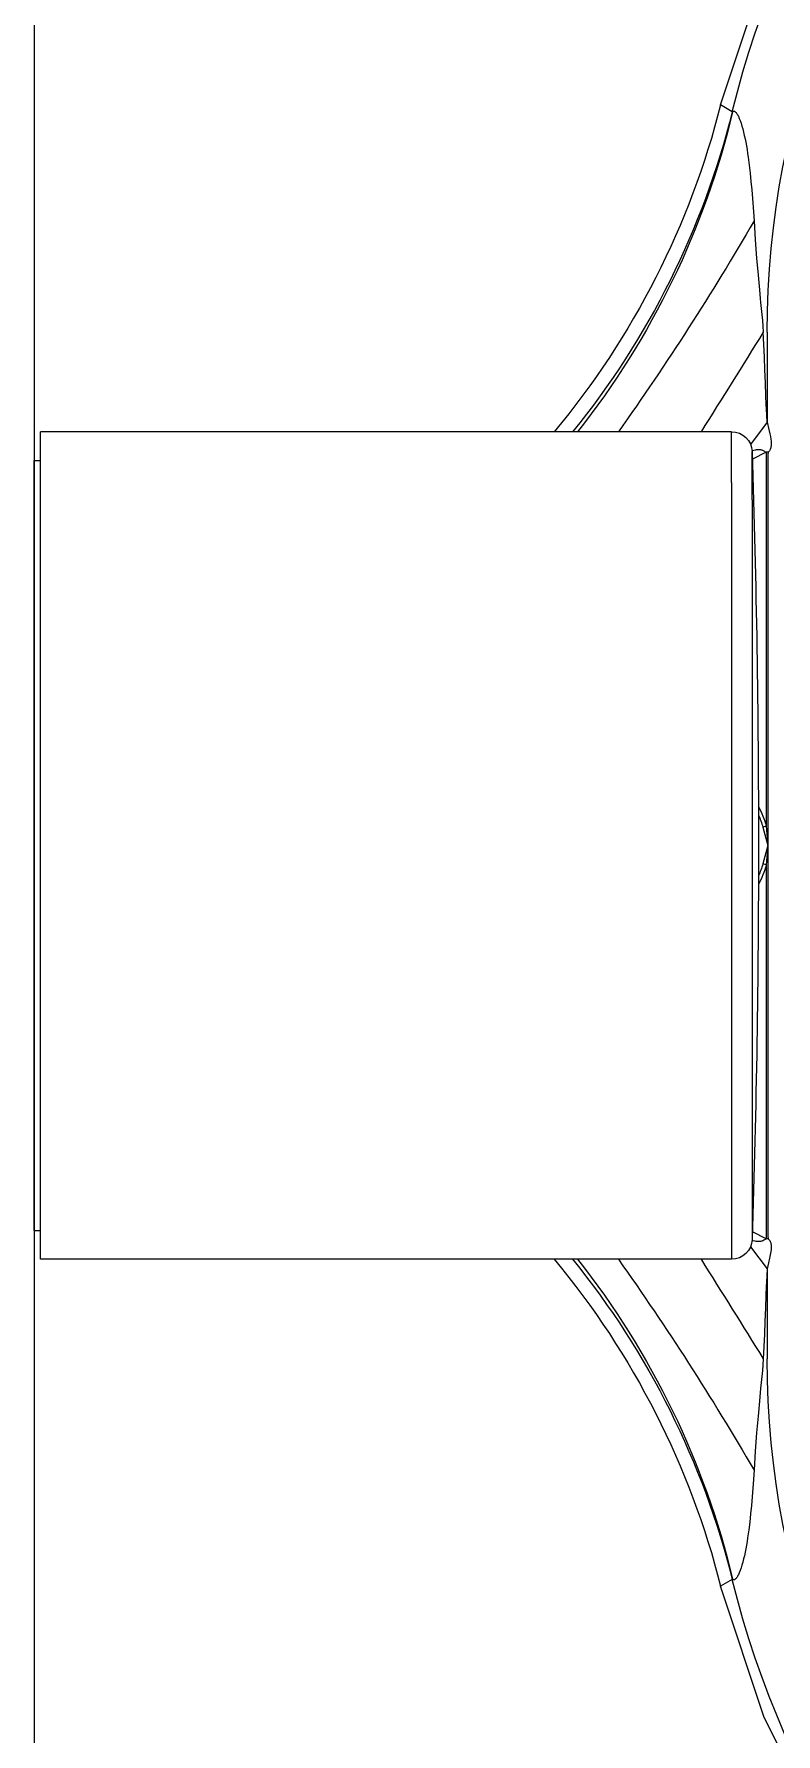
# Model space of a CAD drawing. Header units: millimetres. Extents: x 732 to 1037, y 127 to 299.
# Drawn here: x 734.3826 to 734.4188, y 288.3786 to 288.4615 of the extents above; entities that cross this region are included whole.
import ezdxf

# ---------------------------------------------------------------- set-up
doc = ezdxf.new("R2010")
doc.units = ezdxf.units.MM
doc.layers.add('I-ARQ', color=8, linetype='Continuous')

msp = doc.modelspace()

# ---------------------------------------------------------------- linework, layer by layer
at = {"layer": 'I-ARQ'}
for q in [(734.382584, 287.97253), (734.382584, 287.931924)]:
    msp.add_line((734.382584, 288.64003), q, dxfattribs=at)
for points, knots in [([(734.416641, 288.457729), (734.421755, 288.47866), (734.440899, 288.493098), (734.462429, 288.492262), (734.462429, 288.492262), (734.48396, 288.491425), (734.501925, 288.475546), (734.5054, 288.454281)], [0, 0, 0, 0, 0.5, 0.5, 0.5, 0.5, 1, 1, 1, 1]), ([(734.416069, 288.458059), (734.416069, 288.458059), (734.418197, 288.464468), (734.418197, 288.464468), (734.418197, 288.464468), (734.418197, 288.464468), (734.421242, 288.470497), (734.421242, 288.470497), (734.421242, 288.470497), (734.421242, 288.470497), (734.425136, 288.476019), (734.425136, 288.476019), (734.425136, 288.476019), (734.425136, 288.476019), (734.429798, 288.480915), (734.429798, 288.480915), (734.429798, 288.480915), (734.429798, 288.480915), (734.435127, 288.485081), (734.435127, 288.485081), (734.435127, 288.485081), (734.435127, 288.485081), (734.441009, 288.488427), (734.441009, 288.488427), (734.441009, 288.488427), (734.441009, 288.488427), (734.447318, 288.490881), (734.447318, 288.490881), (734.447318, 288.490881), (734.447318, 288.490881), (734.453919, 288.492391), (734.453919, 288.492391), (734.453919, 288.492391), (734.453919, 288.492391), (734.460669, 288.492924), (734.460669, 288.492924)], [0, 0, 0, 0, 0.111111, 0.111111, 0.111111, 0.111111, 0.222222, 0.222222, 0.222222, 0.222222, 0.333333, 0.333333, 0.333333, 0.333333, 0.444444, 0.444444, 0.444444, 0.444444, 0.555556, 0.555556, 0.555556, 0.555556, 0.666667, 0.666667, 0.666667, 0.666667, 0.777778, 0.777778, 0.777778, 0.777778, 0.888889, 0.888889, 0.888889, 0.888889, 1, 1, 1, 1]), ([(734.41834, 288.446971), (734.41834, 288.469022), (734.435267, 288.487378), (734.457245, 288.489162), (734.457245, 288.489162), (734.479223, 288.490946), (734.498889, 288.475561), (734.502446, 288.453798)], [0, 0, 0, 0, 0.5, 0.5, 0.5, 0.5, 1, 1, 1, 1]), ([(734.416641, 288.457729), (734.416641, 288.457729), (734.416642, 288.457717), (734.416642, 288.457717), (734.416642, 288.457717), (734.416642, 288.457717), (734.416643, 288.457714), (734.416643, 288.457714), (734.416643, 288.457714), (734.416643, 288.457714), (734.416644, 288.457712), (734.416644, 288.457712), (734.416644, 288.457712), (734.416644, 288.457712), (734.416646, 288.457711), (734.416646, 288.457711), (734.416646, 288.457711), (734.416646, 288.457711), (734.416647, 288.457711), (734.416647, 288.457711), (734.416647, 288.457711), (734.416647, 288.457711), (734.416649, 288.457711), (734.416649, 288.457711), (734.416649, 288.457711), (734.416649, 288.457711), (734.416655, 288.457715), (734.416655, 288.457715), (734.416655, 288.457715), (734.416655, 288.457715), (734.416657, 288.457718), (734.416657, 288.457718)], [0, 0, 0, 0, 0.125, 0.125, 0.125, 0.125, 0.25, 0.25, 0.25, 0.25, 0.375, 0.375, 0.375, 0.375, 0.5, 0.5, 0.5, 0.5, 0.625, 0.625, 0.625, 0.625, 0.75, 0.75, 0.75, 0.75, 0.875, 0.875, 0.875, 0.875, 1, 1, 1, 1]), ([(734.416657, 288.457718), (734.416657, 288.457718), (734.416673, 288.457732), (734.416673, 288.457732), (734.416673, 288.457732), (734.416673, 288.457732), (734.41669, 288.457744), (734.41669, 288.457744), (734.41669, 288.457744), (734.41669, 288.457744), (734.416707, 288.457749), (734.416707, 288.457749), (734.416707, 288.457749), (734.416707, 288.457749), (734.416725, 288.45775), (734.416725, 288.45775), (734.416725, 288.45775), (734.416725, 288.45775), (734.416745, 288.457746), (734.416745, 288.457746), (734.416745, 288.457746), (734.416745, 288.457746), (734.416764, 288.457737), (734.416764, 288.457737), (734.416764, 288.457737), (734.416764, 288.457737), (734.416786, 288.457722), (734.416786, 288.457722), (734.416786, 288.457722), (734.416786, 288.457722), (734.416805, 288.457706), (734.416805, 288.457706), (734.416805, 288.457706), (734.416805, 288.457706), (734.416828, 288.457681), (734.416828, 288.457681), (734.416828, 288.457681), (734.416828, 288.457681), (734.416849, 288.457655), (734.416849, 288.457655), (734.416849, 288.457655), (734.416849, 288.457655), (734.416871, 288.457621), (734.416871, 288.457621), (734.416871, 288.457621), (734.416871, 288.457621), (734.416892, 288.457587), (734.416892, 288.457587), (734.416892, 288.457587), (734.416892, 288.457587), (734.416915, 288.457544), (734.416915, 288.457544), (734.416915, 288.457544), (734.416915, 288.457544), (734.416937, 288.457502), (734.416937, 288.457502), (734.416937, 288.457502), (734.416937, 288.457502), (734.416981, 288.457403), (734.416981, 288.457403), (734.416981, 288.457403), (734.416981, 288.457403), (734.417026, 288.457291), (734.417026, 288.457291), (734.417026, 288.457291), (734.417026, 288.457291), (734.417069, 288.457165), (734.417069, 288.457165), (734.417069, 288.457165), (734.417069, 288.457165), (734.417111, 288.45703), (734.417111, 288.45703), (734.417111, 288.45703), (734.417111, 288.45703), (734.417152, 288.456886), (734.417152, 288.456886), (734.417152, 288.456886), (734.417152, 288.456886), (734.417191, 288.456733), (734.417191, 288.456733), (734.417191, 288.456733), (734.417191, 288.456733), (734.417228, 288.456573), (734.417228, 288.456573), (734.417228, 288.456573), (734.417228, 288.456573), (734.417264, 288.456407), (734.417264, 288.456407), (734.417264, 288.456407), (734.417264, 288.456407), (734.417298, 288.456236), (734.417298, 288.456236), (734.417298, 288.456236), (734.417298, 288.456236), (734.417331, 288.45606), (734.417331, 288.45606), (734.417331, 288.45606), (734.417331, 288.45606), (734.417362, 288.45588), (734.417362, 288.45588), (734.417362, 288.45588), (734.417362, 288.45588), (734.417391, 288.455696), (734.417391, 288.455696), (734.417391, 288.455696), (734.417391, 288.455696), (734.417417, 288.455509), (734.417417, 288.455509), (734.417417, 288.455509), (734.417417, 288.455509), (734.417469, 288.455126), (734.417469, 288.455126), (734.417469, 288.455126), (734.417469, 288.455126), (734.417513, 288.454732), (734.417513, 288.454732), (734.417513, 288.454732), (734.417513, 288.454732), (734.417554, 288.45433), (734.417554, 288.45433), (734.417554, 288.45433), (734.417554, 288.45433), (734.417592, 288.453919), (734.417592, 288.453919), (734.417592, 288.453919), (734.417592, 288.453919), (734.417627, 288.453498), (734.417627, 288.453498), (734.417627, 288.453498), (734.417627, 288.453498), (734.417673, 288.452849), (734.417673, 288.452849), (734.417673, 288.452849), (734.417673, 288.452849), (734.417702, 288.452403), (734.417702, 288.452403)], [0, 0, 0, 0, 0.029412, 0.029412, 0.029412, 0.029412, 0.058824, 0.058824, 0.058824, 0.058824, 0.088235, 0.088235, 0.088235, 0.088235, 0.117647, 0.117647, 0.117647, 0.117647, 0.147059, 0.147059, 0.147059, 0.147059, 0.176471, 0.176471, 0.176471, 0.176471, 0.205882, 0.205882, 0.205882, 0.205882, 0.235294, 0.235294, 0.235294, 0.235294, 0.264706, 0.264706, 0.264706, 0.264706, 0.294118, 0.294118, 0.294118, 0.294118, 0.323529, 0.323529, 0.323529, 0.323529, 0.352941, 0.352941, 0.352941, 0.352941, 0.382353, 0.382353, 0.382353, 0.382353, 0.411765, 0.411765, 0.411765, 0.411765, 0.441176, 0.441176, 0.441176, 0.441176, 0.470588, 0.470588, 0.470588, 0.470588, 0.5, 0.5, 0.5, 0.5, 0.529412, 0.529412, 0.529412, 0.529412, 0.558824, 0.558824, 0.558824, 0.558824, 0.588235, 0.588235, 0.588235, 0.588235, 0.617647, 0.617647, 0.617647, 0.617647, 0.647059, 0.647059, 0.647059, 0.647059, 0.676471, 0.676471, 0.676471, 0.676471, 0.705882, 0.705882, 0.705882, 0.705882, 0.735294, 0.735294, 0.735294, 0.735294, 0.764706, 0.764706, 0.764706, 0.764706, 0.794118, 0.794118, 0.794118, 0.794118, 0.823529, 0.823529, 0.823529, 0.823529, 0.852941, 0.852941, 0.852941, 0.852941, 0.882353, 0.882353, 0.882353, 0.882353, 0.911765, 0.911765, 0.911765, 0.911765, 0.941176, 0.941176, 0.941176, 0.941176, 0.970588, 0.970588, 0.970588, 0.970588, 1, 1, 1, 1]), ([(734.417702, 288.452403), (734.417702, 288.452403), (734.417765, 288.451478), (734.417765, 288.451478), (734.417765, 288.451478), (734.417765, 288.451478), (734.41783, 288.450583), (734.41783, 288.450583), (734.41783, 288.450583), (734.41783, 288.450583), (734.417898, 288.44976), (734.417898, 288.44976), (734.417898, 288.44976), (734.417898, 288.44976), (734.417963, 288.449035), (734.417963, 288.449035), (734.417963, 288.449035), (734.417963, 288.449035), (734.418002, 288.448619), (734.418002, 288.448619), (734.418002, 288.448619), (734.418002, 288.448619), (734.418023, 288.448411), (734.418023, 288.448411), (734.418023, 288.448411), (734.418023, 288.448411), (734.418053, 288.448122), (734.418053, 288.448122), (734.418053, 288.448122), (734.418053, 288.448122), (734.418083, 288.447832), (734.418083, 288.447832), (734.418083, 288.447832), (734.418083, 288.447832), (734.418108, 288.447546), (734.418108, 288.447546), (734.418108, 288.447546), (734.418108, 288.447546), (734.418132, 288.447259), (734.418132, 288.447259), (734.418132, 288.447259), (734.418132, 288.447259), (734.418152, 288.446971), (734.418152, 288.446971)], [0, 0, 0, 0, 0.090909, 0.090909, 0.090909, 0.090909, 0.181818, 0.181818, 0.181818, 0.181818, 0.272727, 0.272727, 0.272727, 0.272727, 0.363636, 0.363636, 0.363636, 0.363636, 0.454545, 0.454545, 0.454545, 0.454545, 0.545455, 0.545455, 0.545455, 0.545455, 0.636364, 0.636364, 0.636364, 0.636364, 0.727273, 0.727273, 0.727273, 0.727273, 0.818182, 0.818182, 0.818182, 0.818182, 0.909091, 0.909091, 0.909091, 0.909091, 1, 1, 1, 1]), ([(734.41834, 288.44258), (734.41834, 288.44258), (734.41832, 288.442902), (734.41832, 288.442902), (734.41832, 288.442902), (734.41832, 288.442902), (734.418303, 288.443225), (734.418303, 288.443225), (734.418303, 288.443225), (734.418303, 288.443225), (734.418293, 288.443438), (734.418293, 288.443438), (734.418293, 288.443438), (734.418293, 288.443438), (734.418278, 288.443865), (734.418278, 288.443865), (734.418278, 288.443865), (734.418278, 288.443865), (734.418255, 288.4445), (734.418255, 288.4445), (734.418255, 288.4445), (734.418255, 288.4445), (734.418235, 288.445132), (734.418235, 288.445132), (734.418235, 288.445132), (734.418235, 288.445132), (734.418213, 288.445758), (734.418213, 288.445758), (734.418213, 288.445758), (734.418213, 288.445758), (734.418185, 288.446373), (734.418185, 288.446373), (734.418185, 288.446373), (734.418185, 288.446373), (734.41817, 288.446673), (734.41817, 288.446673), (734.41817, 288.446673), (734.41817, 288.446673), (734.418152, 288.446971), (734.418152, 288.446971)], [0, 0, 0, 0, 0.1, 0.1, 0.1, 0.1, 0.2, 0.2, 0.2, 0.2, 0.3, 0.3, 0.3, 0.3, 0.4, 0.4, 0.4, 0.4, 0.5, 0.5, 0.5, 0.5, 0.6, 0.6, 0.6, 0.6, 0.7, 0.7, 0.7, 0.7, 0.8, 0.8, 0.8, 0.8, 0.9, 0.9, 0.9, 0.9, 1, 1, 1, 1]), ([(734.41834, 288.44258), (734.41834, 288.44258), (734.418426, 288.442217), (734.418426, 288.442217), (734.418426, 288.442217), (734.418426, 288.442217), (734.418472, 288.442009), (734.418472, 288.442009), (734.418472, 288.442009), (734.418472, 288.442009), (734.418499, 288.441881), (734.418499, 288.441881), (734.418499, 288.441881), (734.418499, 288.441881), (734.418521, 288.441747), (734.418521, 288.441747), (734.418521, 288.441747), (734.418521, 288.441747), (734.418532, 288.441657), (734.418532, 288.441657), (734.418532, 288.441657), (734.418532, 288.441657), (734.418539, 288.441563), (734.418539, 288.441563), (734.418539, 288.441563), (734.418539, 288.441563), (734.418539, 288.441518), (734.418539, 288.441518), (734.418539, 288.441518), (734.418539, 288.441518), (734.418538, 288.441471), (734.418538, 288.441471), (734.418538, 288.441471), (734.418538, 288.441471), (734.418535, 288.441424), (734.418535, 288.441424), (734.418535, 288.441424), (734.418535, 288.441424), (734.418528, 288.441379), (734.418528, 288.441379), (734.418528, 288.441379), (734.418528, 288.441379), (734.418519, 288.441334), (734.418519, 288.441334), (734.418519, 288.441334), (734.418519, 288.441334), (734.418507, 288.44129), (734.418507, 288.44129), (734.418507, 288.44129), (734.418507, 288.44129), (734.41849, 288.441249), (734.41849, 288.441249), (734.41849, 288.441249), (734.41849, 288.441249), (734.418471, 288.44121), (734.418471, 288.44121), (734.418471, 288.44121), (734.418471, 288.44121), (734.418449, 288.441174), (734.418449, 288.441174), (734.418449, 288.441174), (734.418449, 288.441174), (734.418423, 288.441143), (734.418423, 288.441143), (734.418423, 288.441143), (734.418423, 288.441143), (734.418408, 288.441127), (734.418408, 288.441127), (734.418408, 288.441127), (734.418408, 288.441127), (734.418392, 288.441111), (734.418392, 288.441111)], [0, 0, 0, 0, 0.055556, 0.055556, 0.055556, 0.055556, 0.111111, 0.111111, 0.111111, 0.111111, 0.166667, 0.166667, 0.166667, 0.166667, 0.222222, 0.222222, 0.222222, 0.222222, 0.277778, 0.277778, 0.277778, 0.277778, 0.333333, 0.333333, 0.333333, 0.333333, 0.388889, 0.388889, 0.388889, 0.388889, 0.444444, 0.444444, 0.444444, 0.444444, 0.5, 0.5, 0.5, 0.5, 0.555556, 0.555556, 0.555556, 0.555556, 0.611111, 0.611111, 0.611111, 0.611111, 0.666667, 0.666667, 0.666667, 0.666667, 0.722222, 0.722222, 0.722222, 0.722222, 0.777778, 0.777778, 0.777778, 0.777778, 0.833333, 0.833333, 0.833333, 0.833333, 0.888889, 0.888889, 0.888889, 0.888889, 0.944444, 0.944444, 0.944444, 0.944444, 1, 1, 1, 1]), ([(734.417607, 288.441197), (734.417607, 288.441197), (734.417692, 288.44122), (734.417692, 288.44122), (734.417692, 288.44122), (734.417692, 288.44122), (734.417777, 288.441237), (734.417777, 288.441237), (734.417777, 288.441237), (734.417777, 288.441237), (734.417819, 288.441243), (734.417819, 288.441243), (734.417819, 288.441243), (734.417819, 288.441243), (734.41786, 288.441247), (734.41786, 288.441247), (734.41786, 288.441247), (734.41786, 288.441247), (734.4179, 288.441251), (734.4179, 288.441251), (734.4179, 288.441251), (734.4179, 288.441251), (734.41794, 288.441251), (734.41794, 288.441251), (734.41794, 288.441251), (734.41794, 288.441251), (734.417979, 288.441249), (734.417979, 288.441249), (734.417979, 288.441249), (734.417979, 288.441249), (734.418016, 288.441244), (734.418016, 288.441244), (734.418016, 288.441244), (734.418016, 288.441244), (734.418053, 288.441236), (734.418053, 288.441236), (734.418053, 288.441236), (734.418053, 288.441236), (734.418087, 288.441226), (734.418087, 288.441226), (734.418087, 288.441226), (734.418087, 288.441226), (734.418122, 288.441213), (734.418122, 288.441213), (734.418122, 288.441213), (734.418122, 288.441213), (734.418154, 288.441197), (734.418154, 288.441197), (734.418154, 288.441197), (734.418154, 288.441197), (734.418187, 288.44118), (734.418187, 288.44118), (734.418187, 288.44118), (734.418187, 288.44118), (734.41822, 288.441159), (734.41822, 288.441159), (734.41822, 288.441159), (734.41822, 288.441159), (734.418252, 288.441138), (734.418252, 288.441138), (734.418252, 288.441138), (734.418252, 288.441138), (734.418278, 288.441121), (734.418278, 288.441121), (734.418278, 288.441121), (734.418278, 288.441121), (734.418289, 288.441111), (734.418289, 288.441111)], [0, 0, 0, 0, 0.058824, 0.058824, 0.058824, 0.058824, 0.117647, 0.117647, 0.117647, 0.117647, 0.176471, 0.176471, 0.176471, 0.176471, 0.235294, 0.235294, 0.235294, 0.235294, 0.294118, 0.294118, 0.294118, 0.294118, 0.352941, 0.352941, 0.352941, 0.352941, 0.411765, 0.411765, 0.411765, 0.411765, 0.470588, 0.470588, 0.470588, 0.470588, 0.529412, 0.529412, 0.529412, 0.529412, 0.588235, 0.588235, 0.588235, 0.588235, 0.647059, 0.647059, 0.647059, 0.647059, 0.705882, 0.705882, 0.705882, 0.705882, 0.764706, 0.764706, 0.764706, 0.764706, 0.823529, 0.823529, 0.823529, 0.823529, 0.882353, 0.882353, 0.882353, 0.882353, 0.941176, 0.941176, 0.941176, 0.941176, 1, 1, 1, 1]), ([(734.418289, 288.441111), (734.418289, 288.441111), (734.418297, 288.441073), (734.418297, 288.441073), (734.418297, 288.441073), (734.418297, 288.441073), (734.418299, 288.441054), (734.418299, 288.441054), (734.418299, 288.441054), (734.418299, 288.441054), (734.418299, 288.441004), (734.418299, 288.441004), (734.418299, 288.441004), (734.418299, 288.441004), (734.418299, 288.440904), (734.418299, 288.440904), (734.418299, 288.440904), (734.418299, 288.440904), (734.418299, 288.440701), (734.418299, 288.440701), (734.418299, 288.440701), (734.418299, 288.440701), (734.418299, 288.440291), (734.418299, 288.440291), (734.418299, 288.440291), (734.418299, 288.440291), (734.418299, 288.439452), (734.418299, 288.439452), (734.418299, 288.439452), (734.418299, 288.439452), (734.418299, 288.435963), (734.418299, 288.435963), (734.418299, 288.435963), (734.418299, 288.435963), (734.418299, 288.422868), (734.418299, 288.422868)], [0, 0, 0, 0, 0.111111, 0.111111, 0.111111, 0.111111, 0.222222, 0.222222, 0.222222, 0.222222, 0.333333, 0.333333, 0.333333, 0.333333, 0.444444, 0.444444, 0.444444, 0.444444, 0.555556, 0.555556, 0.555556, 0.555556, 0.666667, 0.666667, 0.666667, 0.666667, 0.777778, 0.777778, 0.777778, 0.777778, 0.888889, 0.888889, 0.888889, 0.888889, 1, 1, 1, 1]), ([(734.418392, 288.441111), (734.418392, 288.441111), (734.418384, 288.441072), (734.418384, 288.441072), (734.418384, 288.441072), (734.418384, 288.441072), (734.418382, 288.441052), (734.418382, 288.441052), (734.418382, 288.441052), (734.418382, 288.441052), (734.418382, 288.440999), (734.418382, 288.440999), (734.418382, 288.440999), (734.418382, 288.440999), (734.418382, 288.440894), (734.418382, 288.440894), (734.418382, 288.440894), (734.418382, 288.440894), (734.418382, 288.440682), (734.418382, 288.440682), (734.418382, 288.440682), (734.418382, 288.440682), (734.418382, 288.440251), (734.418382, 288.440251), (734.418382, 288.440251), (734.418382, 288.440251), (734.418382, 288.439372), (734.418382, 288.439372), (734.418382, 288.439372), (734.418382, 288.439372), (734.418382, 288.435712), (734.418382, 288.435712), (734.418382, 288.435712), (734.418382, 288.435712), (734.418382, 288.421924), (734.418382, 288.421924)], [0, 0, 0, 0, 0.111111, 0.111111, 0.111111, 0.111111, 0.222222, 0.222222, 0.222222, 0.222222, 0.333333, 0.333333, 0.333333, 0.333333, 0.444444, 0.444444, 0.444444, 0.444444, 0.555556, 0.555556, 0.555556, 0.555556, 0.666667, 0.666667, 0.666667, 0.666667, 0.777778, 0.777778, 0.777778, 0.777778, 0.888889, 0.888889, 0.888889, 0.888889, 1, 1, 1, 1]), ([(734.418382, 288.421924), (734.418382, 288.421924), (734.418382, 288.409598), (734.418382, 288.409598), (734.418382, 288.409598), (734.418382, 288.409598), (734.418382, 288.404916), (734.418382, 288.404916), (734.418382, 288.404916), (734.418382, 288.404916), (734.418382, 288.40381), (734.418382, 288.40381), (734.418382, 288.40381), (734.418382, 288.40381), (734.418382, 288.403272), (734.418382, 288.403272), (734.418382, 288.403272), (734.418382, 288.403272), (734.418382, 288.403007), (734.418382, 288.403007), (734.418382, 288.403007), (734.418382, 288.403007), (734.418382, 288.402875), (734.418382, 288.402875), (734.418382, 288.402875), (734.418382, 288.402875), (734.418382, 288.402811), (734.418382, 288.402811), (734.418382, 288.402811), (734.418382, 288.402811), (734.418384, 288.402786), (734.418384, 288.402786), (734.418384, 288.402786), (734.418384, 288.402786), (734.418392, 288.402738), (734.418392, 288.402738)], [0, 0, 0, 0, 0.111111, 0.111111, 0.111111, 0.111111, 0.222222, 0.222222, 0.222222, 0.222222, 0.333333, 0.333333, 0.333333, 0.333333, 0.444444, 0.444444, 0.444444, 0.444444, 0.555556, 0.555556, 0.555556, 0.555556, 0.666667, 0.666667, 0.666667, 0.666667, 0.777778, 0.777778, 0.777778, 0.777778, 0.888889, 0.888889, 0.888889, 0.888889, 1, 1, 1, 1]), ([(734.418299, 288.420982), (734.418299, 288.420982), (734.418299, 288.409235), (734.418299, 288.409235), (734.418299, 288.409235), (734.418299, 288.409235), (734.418299, 288.404804), (734.418299, 288.404804), (734.418299, 288.404804), (734.418299, 288.404804), (734.418299, 288.403756), (734.418299, 288.403756), (734.418299, 288.403756), (734.418299, 288.403756), (734.418299, 288.403245), (734.418299, 288.403245), (734.418299, 288.403245), (734.418299, 288.403245), (734.418299, 288.402993), (734.418299, 288.402993), (734.418299, 288.402993), (734.418299, 288.402993), (734.418299, 288.40287), (734.418299, 288.40287), (734.418299, 288.40287), (734.418299, 288.40287), (734.418299, 288.402807), (734.418299, 288.402807), (734.418299, 288.402807), (734.418299, 288.402807), (734.418297, 288.402784), (734.418297, 288.402784), (734.418297, 288.402784), (734.418297, 288.402784), (734.418289, 288.402738), (734.418289, 288.402738)], [0, 0, 0, 0, 0.111111, 0.111111, 0.111111, 0.111111, 0.222222, 0.222222, 0.222222, 0.222222, 0.333333, 0.333333, 0.333333, 0.333333, 0.444444, 0.444444, 0.444444, 0.444444, 0.555556, 0.555556, 0.555556, 0.555556, 0.666667, 0.666667, 0.666667, 0.666667, 0.777778, 0.777778, 0.777778, 0.777778, 0.888889, 0.888889, 0.888889, 0.888889, 1, 1, 1, 1]), ([(734.382584, 288.414449), (734.382584, 288.414447), (734.382584, 288.414448), (734.382584, 288.414448), (734.382584, 288.414448), (734.382584, 288.414448), (734.382584, 288.414448), (734.382584, 288.414448), (734.382584, 288.414448), (734.382584, 288.414448), (734.382584, 288.414448), (734.382584, 288.414448), (734.382584, 288.414448), (734.382584, 288.414448), (734.382584, 288.414448), (734.382584, 288.414448), (734.382584, 288.414448), (734.382584, 288.414448), (734.382584, 288.414448), (734.382584, 288.414448), (734.382584, 288.414448), (734.382584, 288.414448), (734.382584, 288.414448), (734.382584, 288.414448), (734.382584, 288.414448), (734.382584, 288.414448), (734.382584, 288.414449), (734.382584, 288.414449), (734.382584, 288.414449), (734.382584, 288.414449), (734.382584, 288.414449), (734.382584, 288.414449), (734.382584, 288.414449), (734.382584, 288.414449), (734.382584, 288.414449), (734.382584, 288.414449)], [0, 0, 0, 0, 0.111111, 0.111111, 0.111111, 0.111111, 0.222222, 0.222222, 0.222222, 0.222222, 0.333333, 0.333333, 0.333333, 0.333333, 0.444444, 0.444444, 0.444444, 0.444444, 0.555556, 0.555556, 0.555556, 0.555556, 0.666667, 0.666667, 0.666667, 0.666667, 0.777778, 0.777778, 0.777778, 0.777778, 0.888889, 0.888889, 0.888889, 0.888889, 1, 1, 1, 1]), ([(734.418289, 288.402738), (734.418289, 288.402738), (734.418276, 288.402727), (734.418276, 288.402727), (734.418276, 288.402727), (734.418276, 288.402727), (734.418249, 288.40271), (734.418249, 288.40271), (734.418249, 288.40271), (734.418249, 288.40271), (734.418212, 288.402685), (734.418212, 288.402685), (734.418212, 288.402685), (734.418212, 288.402685), (734.418175, 288.402663), (734.418175, 288.402663), (734.418175, 288.402663), (734.418175, 288.402663), (734.418138, 288.402644), (734.418138, 288.402644), (734.418138, 288.402644), (734.418138, 288.402644), (734.418101, 288.402628), (734.418101, 288.402628), (734.418101, 288.402628), (734.418101, 288.402628), (734.418062, 288.402616), (734.418062, 288.402616), (734.418062, 288.402616), (734.418062, 288.402616), (734.418022, 288.402607), (734.418022, 288.402607), (734.418022, 288.402607), (734.418022, 288.402607), (734.417979, 288.402602), (734.417979, 288.402602), (734.417979, 288.402602), (734.417979, 288.402602), (734.417936, 288.402598), (734.417936, 288.402598), (734.417936, 288.402598), (734.417936, 288.402598), (734.41789, 288.402599), (734.41789, 288.402599), (734.41789, 288.402599), (734.41789, 288.402599), (734.417845, 288.402603), (734.417845, 288.402603), (734.417845, 288.402603), (734.417845, 288.402603), (734.417798, 288.402609), (734.417798, 288.402609), (734.417798, 288.402609), (734.417798, 288.402609), (734.417751, 288.402617), (734.417751, 288.402617), (734.417751, 288.402617), (734.417751, 288.402617), (734.417654, 288.402638), (734.417654, 288.402638), (734.417654, 288.402638), (734.417654, 288.402638), (734.417607, 288.402652), (734.417607, 288.402652)], [0, 0, 0, 0, 0.0625, 0.0625, 0.0625, 0.0625, 0.125, 0.125, 0.125, 0.125, 0.1875, 0.1875, 0.1875, 0.1875, 0.25, 0.25, 0.25, 0.25, 0.3125, 0.3125, 0.3125, 0.3125, 0.375, 0.375, 0.375, 0.375, 0.4375, 0.4375, 0.4375, 0.4375, 0.5, 0.5, 0.5, 0.5, 0.5625, 0.5625, 0.5625, 0.5625, 0.625, 0.625, 0.625, 0.625, 0.6875, 0.6875, 0.6875, 0.6875, 0.75, 0.75, 0.75, 0.75, 0.8125, 0.8125, 0.8125, 0.8125, 0.875, 0.875, 0.875, 0.875, 0.9375, 0.9375, 0.9375, 0.9375, 1, 1, 1, 1]), ([(734.418392, 288.402738), (734.418392, 288.402738), (734.418419, 288.402711), (734.418419, 288.402711), (734.418419, 288.402711), (734.418419, 288.402711), (734.418445, 288.402681), (734.418445, 288.402681), (734.418445, 288.402681), (734.418445, 288.402681), (734.418467, 288.402648), (734.418467, 288.402648), (734.418467, 288.402648), (734.418467, 288.402648), (734.418485, 288.402614), (734.418485, 288.402614), (734.418485, 288.402614), (734.418485, 288.402614), (734.4185, 288.402576), (734.4185, 288.402576), (734.4185, 288.402576), (734.4185, 288.402576), (734.418514, 288.402537), (734.418514, 288.402537), (734.418514, 288.402537), (734.418514, 288.402537), (734.418524, 288.402496), (734.418524, 288.402496), (734.418524, 288.402496), (734.418524, 288.402496), (734.41853, 288.402455), (734.41853, 288.402455), (734.41853, 288.402455), (734.41853, 288.402455), (734.418536, 288.402412), (734.418536, 288.402412), (734.418536, 288.402412), (734.418536, 288.402412), (734.418539, 288.402369), (734.418539, 288.402369), (734.418539, 288.402369), (734.418539, 288.402369), (734.418539, 288.402283), (734.418539, 288.402283), (734.418539, 288.402283), (734.418539, 288.402283), (734.418532, 288.402198), (734.418532, 288.402198), (734.418532, 288.402198), (734.418532, 288.402198), (734.418522, 288.402114), (734.418522, 288.402114), (734.418522, 288.402114), (734.418522, 288.402114), (734.41851, 288.402032), (734.41851, 288.402032), (734.41851, 288.402032), (734.41851, 288.402032), (734.418495, 288.401952), (734.418495, 288.401952), (734.418495, 288.401952), (734.418495, 288.401952), (734.418462, 288.401794), (734.418462, 288.401794), (734.418462, 288.401794), (734.418462, 288.401794), (734.41841, 288.401565), (734.41841, 288.401565), (734.41841, 288.401565), (734.41841, 288.401565), (734.41834, 288.401269), (734.41834, 288.401269)], [0, 0, 0, 0, 0.055556, 0.055556, 0.055556, 0.055556, 0.111111, 0.111111, 0.111111, 0.111111, 0.166667, 0.166667, 0.166667, 0.166667, 0.222222, 0.222222, 0.222222, 0.222222, 0.277778, 0.277778, 0.277778, 0.277778, 0.333333, 0.333333, 0.333333, 0.333333, 0.388889, 0.388889, 0.388889, 0.388889, 0.444444, 0.444444, 0.444444, 0.444444, 0.5, 0.5, 0.5, 0.5, 0.555556, 0.555556, 0.555556, 0.555556, 0.611111, 0.611111, 0.611111, 0.611111, 0.666667, 0.666667, 0.666667, 0.666667, 0.722222, 0.722222, 0.722222, 0.722222, 0.777778, 0.777778, 0.777778, 0.777778, 0.833333, 0.833333, 0.833333, 0.833333, 0.888889, 0.888889, 0.888889, 0.888889, 0.944444, 0.944444, 0.944444, 0.944444, 1, 1, 1, 1]), ([(734.41834, 288.401269), (734.41834, 288.401269), (734.41832, 288.400948), (734.41832, 288.400948), (734.41832, 288.400948), (734.41832, 288.400948), (734.418303, 288.400625), (734.418303, 288.400625), (734.418303, 288.400625), (734.418303, 288.400625), (734.418293, 288.400411), (734.418293, 288.400411), (734.418293, 288.400411), (734.418293, 288.400411), (734.418278, 288.399985), (734.418278, 288.399985), (734.418278, 288.399985), (734.418278, 288.399985), (734.418255, 288.399349), (734.418255, 288.399349), (734.418255, 288.399349), (734.418255, 288.399349), (734.418235, 288.398718), (734.418235, 288.398718), (734.418235, 288.398718), (734.418235, 288.398718), (734.418213, 288.398092), (734.418213, 288.398092), (734.418213, 288.398092), (734.418213, 288.398092), (734.418185, 288.397477), (734.418185, 288.397477), (734.418185, 288.397477), (734.418185, 288.397477), (734.41817, 288.397177), (734.41817, 288.397177), (734.41817, 288.397177), (734.41817, 288.397177), (734.418152, 288.396878), (734.418152, 288.396878)], [0, 0, 0, 0, 0.1, 0.1, 0.1, 0.1, 0.2, 0.2, 0.2, 0.2, 0.3, 0.3, 0.3, 0.3, 0.4, 0.4, 0.4, 0.4, 0.5, 0.5, 0.5, 0.5, 0.6, 0.6, 0.6, 0.6, 0.7, 0.7, 0.7, 0.7, 0.8, 0.8, 0.8, 0.8, 0.9, 0.9, 0.9, 0.9, 1, 1, 1, 1]), ([(734.418152, 288.396878), (734.418152, 288.396878), (734.418132, 288.396591), (734.418132, 288.396591), (734.418132, 288.396591), (734.418132, 288.396591), (734.418108, 288.396305), (734.418108, 288.396305), (734.418108, 288.396305), (734.418108, 288.396305), (734.418083, 288.396018), (734.418083, 288.396018), (734.418083, 288.396018), (734.418083, 288.396018), (734.418054, 288.39573), (734.418054, 288.39573), (734.418054, 288.39573), (734.418054, 288.39573), (734.418023, 288.39544), (734.418023, 288.39544), (734.418023, 288.39544), (734.418023, 288.39544), (734.418003, 288.395232), (734.418003, 288.395232), (734.418003, 288.395232), (734.418003, 288.395232), (734.417963, 288.394815), (734.417963, 288.394815), (734.417963, 288.394815), (734.417963, 288.394815), (734.417898, 288.394088), (734.417898, 288.394088), (734.417898, 288.394088), (734.417898, 288.394088), (734.41783, 288.393266), (734.41783, 288.393266), (734.41783, 288.393266), (734.41783, 288.393266), (734.417765, 288.392372), (734.417765, 288.392372), (734.417765, 288.392372), (734.417765, 288.392372), (734.417702, 288.391446), (734.417702, 288.391446)], [0, 0, 0, 0, 0.090909, 0.090909, 0.090909, 0.090909, 0.181818, 0.181818, 0.181818, 0.181818, 0.272727, 0.272727, 0.272727, 0.272727, 0.363636, 0.363636, 0.363636, 0.363636, 0.454545, 0.454545, 0.454545, 0.454545, 0.545455, 0.545455, 0.545455, 0.545455, 0.636364, 0.636364, 0.636364, 0.636364, 0.727273, 0.727273, 0.727273, 0.727273, 0.818182, 0.818182, 0.818182, 0.818182, 0.909091, 0.909091, 0.909091, 0.909091, 1, 1, 1, 1]), ([(734.502446, 288.390051), (734.498889, 288.368289), (734.479223, 288.352903), (734.457245, 288.354687), (734.457245, 288.354687), (734.435267, 288.356471), (734.41834, 288.374827), (734.41834, 288.396878)], [0, 0, 0, 0, 0.5, 0.5, 0.5, 0.5, 1, 1, 1, 1]), ([(734.417702, 288.391446), (734.417702, 288.391446), (734.417658, 288.390782), (734.417658, 288.390782), (734.417658, 288.390782), (734.417658, 288.390782), (734.41761, 288.390141), (734.41761, 288.390141), (734.41761, 288.390141), (734.41761, 288.390141), (734.417573, 288.389724), (734.417573, 288.389724), (734.417573, 288.389724), (734.417573, 288.389724), (734.417534, 288.389318), (734.417534, 288.389318), (734.417534, 288.389318), (734.417534, 288.389318), (734.417492, 288.38892), (734.417492, 288.38892), (734.417492, 288.38892), (734.417492, 288.38892), (734.417444, 288.388531), (734.417444, 288.388531), (734.417444, 288.388531), (734.417444, 288.388531), (734.417417, 288.388342), (734.417417, 288.388342), (734.417417, 288.388342), (734.417417, 288.388342), (734.417391, 288.388154), (734.417391, 288.388154), (734.417391, 288.388154), (734.417391, 288.388154), (734.417362, 288.387971), (734.417362, 288.387971), (734.417362, 288.387971), (734.417362, 288.387971), (734.417331, 288.38779), (734.417331, 288.38779), (734.417331, 288.38779), (734.417331, 288.38779), (734.417298, 288.387614), (734.417298, 288.387614), (734.417298, 288.387614), (734.417298, 288.387614), (734.417265, 288.387443), (734.417265, 288.387443), (734.417265, 288.387443), (734.417265, 288.387443), (734.417229, 288.387277), (734.417229, 288.387277), (734.417229, 288.387277), (734.417229, 288.387277), (734.417191, 288.387118), (734.417191, 288.387118), (734.417191, 288.387118), (734.417191, 288.387118), (734.417152, 288.386966), (734.417152, 288.386966), (734.417152, 288.386966), (734.417152, 288.386966), (734.417111, 288.386821), (734.417111, 288.386821), (734.417111, 288.386821), (734.417111, 288.386821), (734.417069, 288.386685), (734.417069, 288.386685), (734.417069, 288.386685), (734.417069, 288.386685), (734.417027, 288.386561), (734.417027, 288.386561), (734.417027, 288.386561), (734.417027, 288.386561), (734.416982, 288.386448), (734.416982, 288.386448), (734.416982, 288.386448), (734.416982, 288.386448), (734.416938, 288.386348), (734.416938, 288.386348), (734.416938, 288.386348), (734.416938, 288.386348), (734.416917, 288.386306), (734.416917, 288.386306), (734.416917, 288.386306), (734.416917, 288.386306), (734.416893, 288.386263), (734.416893, 288.386263), (734.416893, 288.386263), (734.416893, 288.386263), (734.416872, 288.386229), (734.416872, 288.386229), (734.416872, 288.386229), (734.416872, 288.386229), (734.416849, 288.386196), (734.416849, 288.386196), (734.416849, 288.386196), (734.416849, 288.386196), (734.416829, 288.386169), (734.416829, 288.386169), (734.416829, 288.386169), (734.416829, 288.386169), (734.416806, 288.386144), (734.416806, 288.386144), (734.416806, 288.386144), (734.416806, 288.386144), (734.416786, 288.386128), (734.416786, 288.386128), (734.416786, 288.386128), (734.416786, 288.386128), (734.416765, 288.386112), (734.416765, 288.386112), (734.416765, 288.386112), (734.416765, 288.386112), (734.416746, 288.386103), (734.416746, 288.386103), (734.416746, 288.386103), (734.416746, 288.386103), (734.416726, 288.386099), (734.416726, 288.386099), (734.416726, 288.386099), (734.416726, 288.386099), (734.416707, 288.3861), (734.416707, 288.3861), (734.416707, 288.3861), (734.416707, 288.3861), (734.416691, 288.386105), (734.416691, 288.386105), (734.416691, 288.386105), (734.416691, 288.386105), (734.416673, 288.386116), (734.416673, 288.386116), (734.416673, 288.386116), (734.416673, 288.386116), (734.416657, 288.386132), (734.416657, 288.386132)], [0, 0, 0, 0, 0.029412, 0.029412, 0.029412, 0.029412, 0.058824, 0.058824, 0.058824, 0.058824, 0.088235, 0.088235, 0.088235, 0.088235, 0.117647, 0.117647, 0.117647, 0.117647, 0.147059, 0.147059, 0.147059, 0.147059, 0.176471, 0.176471, 0.176471, 0.176471, 0.205882, 0.205882, 0.205882, 0.205882, 0.235294, 0.235294, 0.235294, 0.235294, 0.264706, 0.264706, 0.264706, 0.264706, 0.294118, 0.294118, 0.294118, 0.294118, 0.323529, 0.323529, 0.323529, 0.323529, 0.352941, 0.352941, 0.352941, 0.352941, 0.382353, 0.382353, 0.382353, 0.382353, 0.411765, 0.411765, 0.411765, 0.411765, 0.441176, 0.441176, 0.441176, 0.441176, 0.470588, 0.470588, 0.470588, 0.470588, 0.5, 0.5, 0.5, 0.5, 0.529412, 0.529412, 0.529412, 0.529412, 0.558824, 0.558824, 0.558824, 0.558824, 0.588235, 0.588235, 0.588235, 0.588235, 0.617647, 0.617647, 0.617647, 0.617647, 0.647059, 0.647059, 0.647059, 0.647059, 0.676471, 0.676471, 0.676471, 0.676471, 0.705882, 0.705882, 0.705882, 0.705882, 0.735294, 0.735294, 0.735294, 0.735294, 0.764706, 0.764706, 0.764706, 0.764706, 0.794118, 0.794118, 0.794118, 0.794118, 0.823529, 0.823529, 0.823529, 0.823529, 0.852941, 0.852941, 0.852941, 0.852941, 0.882353, 0.882353, 0.882353, 0.882353, 0.911765, 0.911765, 0.911765, 0.911765, 0.941176, 0.941176, 0.941176, 0.941176, 0.970588, 0.970588, 0.970588, 0.970588, 1, 1, 1, 1]), ([(734.5054, 288.389568), (734.501925, 288.368303), (734.48396, 288.352424), (734.462429, 288.351588), (734.462429, 288.351588), (734.440899, 288.350751), (734.421755, 288.365189), (734.416641, 288.38612)], [0, 0, 0, 0, 0.5, 0.5, 0.5, 0.5, 1, 1, 1, 1]), ([(734.416657, 288.386132), (734.416657, 288.386132), (734.416652, 288.386137), (734.416652, 288.386137), (734.416652, 288.386137), (734.416652, 288.386137), (734.416649, 288.386138), (734.416649, 288.386138), (734.416649, 288.386138), (734.416649, 288.386138), (734.416647, 288.386139), (734.416647, 288.386139), (734.416647, 288.386139), (734.416647, 288.386139), (734.416646, 288.386139), (734.416646, 288.386139), (734.416646, 288.386139), (734.416646, 288.386139), (734.416644, 288.386138), (734.416644, 288.386138), (734.416644, 288.386138), (734.416644, 288.386138), (734.416643, 288.386135), (734.416643, 288.386135), (734.416643, 288.386135), (734.416643, 288.386135), (734.416642, 288.386129), (734.416642, 288.386129), (734.416642, 288.386129), (734.416642, 288.386129), (734.416641, 288.38612), (734.416641, 288.38612)], [0, 0, 0, 0, 0.125, 0.125, 0.125, 0.125, 0.25, 0.25, 0.25, 0.25, 0.375, 0.375, 0.375, 0.375, 0.5, 0.5, 0.5, 0.5, 0.625, 0.625, 0.625, 0.625, 0.75, 0.75, 0.75, 0.75, 0.875, 0.875, 0.875, 0.875, 1, 1, 1, 1]), ([(734.460669, 288.350925), (734.460669, 288.350925), (734.453919, 288.351459), (734.453919, 288.351459), (734.453919, 288.351459), (734.453919, 288.351459), (734.447318, 288.352968), (734.447318, 288.352968), (734.447318, 288.352968), (734.447318, 288.352968), (734.441009, 288.355422), (734.441009, 288.355422), (734.441009, 288.355422), (734.441009, 288.355422), (734.435127, 288.358769), (734.435127, 288.358769), (734.435127, 288.358769), (734.435127, 288.358769), (734.429798, 288.362934), (734.429798, 288.362934), (734.429798, 288.362934), (734.429798, 288.362934), (734.425136, 288.367831), (734.425136, 288.367831), (734.425136, 288.367831), (734.425136, 288.367831), (734.421242, 288.373353), (734.421242, 288.373353), (734.421242, 288.373353), (734.421242, 288.373353), (734.418197, 288.379382), (734.418197, 288.379382), (734.418197, 288.379382), (734.418197, 288.379382), (734.416069, 288.38579), (734.416069, 288.38579)], [0, 0, 0, 0, 0.111111, 0.111111, 0.111111, 0.111111, 0.222222, 0.222222, 0.222222, 0.222222, 0.333333, 0.333333, 0.333333, 0.333333, 0.444444, 0.444444, 0.444444, 0.444444, 0.555556, 0.555556, 0.555556, 0.555556, 0.666667, 0.666667, 0.666667, 0.666667, 0.777778, 0.777778, 0.777778, 0.777778, 0.888889, 0.888889, 0.888889, 0.888889, 1, 1, 1, 1])]:
    msp.add_open_spline(points, degree=3, knots=knots, dxfattribs=at)
for points in [[(734.41607, 288.458059), (734.414591, 288.452204), (734.411818, 288.446755), (734.407957, 288.442112)], [(734.416642, 288.457729), (734.415219, 288.452017), (734.412561, 288.446686), (734.408854, 288.442112)], [(734.416657, 288.457718), (734.415301, 288.452028), (734.412721, 288.446703), (734.409096, 288.442112)], [(734.416641, 288.457729), (734.416641, 288.457729), (734.41607, 288.458059), (734.41607, 288.458059)], [(734.416637, 288.457721), (734.416637, 288.457721), (734.416661, 288.457721), (734.416661, 288.457721)], [(734.416649, 288.457709), (734.416649, 288.457709), (734.416649, 288.457734), (734.416649, 288.457734)], [(734.417702, 288.452403), (734.415655, 288.448874), (734.413445, 288.44544), (734.411084, 288.442112)], [(734.418152, 288.446971), (734.417147, 288.445347), (734.416134, 288.443728), (734.415116, 288.442112)], [(734.41834, 288.446971), (734.41834, 288.446971), (734.41834, 288.444467), (734.41834, 288.444467)], [(734.41834, 288.444467), (734.41834, 288.444467), (734.41834, 288.44258), (734.41834, 288.44258)], [(734.41834, 288.44258), (734.41834, 288.44258), (734.417533, 288.441496), (734.417533, 288.441496)], [(734.382897, 288.439642), (734.382897, 288.439642), (734.382897, 288.442112), (734.382897, 288.442112)], [(734.416608, 288.442112), (734.416608, 288.442112), (734.382897, 288.442112), (734.382897, 288.442112)], [(734.416608, 288.439642), (734.416608, 288.439642), (734.416608, 288.442112), (734.416608, 288.442112)], [(734.416608, 288.442112), (734.417149, 288.442112), (734.417592, 288.441684), (734.41761, 288.441143)], [(734.382584, 288.421924), (734.382584, 288.421924), (734.382584, 288.44071), (734.382584, 288.44071)], [(734.382584, 288.44071), (734.382584, 288.44071), (734.382897, 288.44071), (734.382897, 288.44071)], [(734.41761, 288.43879), (734.41761, 288.43879), (734.41761, 288.441143), (734.41761, 288.441143)], [(734.41761, 288.441143), (734.417815, 288.434738), (734.417917, 288.428332), (734.417917, 288.421924)], [(734.418289, 288.441111), (734.418289, 288.441111), (734.417622, 288.440768), (734.417622, 288.440768)], [(734.418392, 288.441111), (734.418392, 288.441111), (734.418289, 288.441111), (734.418289, 288.441111)], [(734.382897, 288.401737), (734.382897, 288.401737), (734.382897, 288.439642), (734.382897, 288.439642)], [(734.416608, 288.439642), (734.416608, 288.439642), (734.416608, 288.401737), (734.416608, 288.401737)], [(734.41761, 288.43879), (734.41761, 288.43879), (734.41761, 288.402707), (734.41761, 288.402707)], [(734.382584, 288.437665), (734.382584, 288.437665), (734.382584, 288.429402), (734.382584, 288.429402)], [(734.417914, 288.423831), (734.418079, 288.423526), (734.418209, 288.423203), (734.418299, 288.422868)], [(734.417915, 288.423412), (734.418003, 288.423222), (734.418075, 288.423025), (734.418132, 288.422824)], [(734.418299, 288.422868), (734.418299, 288.422868), (734.418132, 288.422824), (734.418132, 288.422824)], [(734.418132, 288.422824), (734.418132, 288.422824), (734.418382, 288.421924), (734.418382, 288.421924)], [(734.418299, 288.422868), (734.418299, 288.422868), (734.418382, 288.421924), (734.418382, 288.421924)], [(734.382584, 288.40314), (734.382584, 288.40314), (734.382584, 288.421924), (734.382584, 288.421924)], [(734.417917, 288.421924), (734.417917, 288.415518), (734.417815, 288.409111), (734.41761, 288.402707)], [(734.418382, 288.421924), (734.418382, 288.421924), (734.418132, 288.421026), (734.418132, 288.421026)], [(734.418382, 288.421924), (734.418382, 288.421924), (734.418299, 288.420982), (734.418299, 288.420982)], [(734.418299, 288.420982), (734.418209, 288.420646), (734.418078, 288.420322), (734.417914, 288.420017)], [(734.418132, 288.421026), (734.418076, 288.420826), (734.418004, 288.420631), (734.417917, 288.420443)], [(734.418299, 288.420982), (734.418299, 288.420982), (734.418132, 288.421026), (734.418132, 288.421026)], [(734.382584, 288.40314), (734.382584, 288.40314), (734.382897, 288.40314), (734.382897, 288.40314)], [(734.41761, 288.402707), (734.417592, 288.402166), (734.417149, 288.401737), (734.416608, 288.401737)], [(734.418289, 288.402738), (734.418289, 288.402738), (734.417622, 288.403082), (734.417622, 288.403082)], [(734.418392, 288.402738), (734.418392, 288.402738), (734.418289, 288.402738), (734.418289, 288.402738)], [(734.416608, 288.401737), (734.416608, 288.401737), (734.382897, 288.401737), (734.382897, 288.401737)], [(734.407957, 288.401737), (734.411818, 288.397095), (734.414591, 288.391645), (734.41607, 288.38579)], [(734.408854, 288.401737), (734.412561, 288.397164), (734.415219, 288.391832), (734.416642, 288.38612)], [(734.409096, 288.401738), (734.412721, 288.397147), (734.415301, 288.391821), (734.416657, 288.386132)], [(734.411084, 288.401737), (734.413445, 288.398409), (734.415655, 288.394976), (734.417702, 288.391446)], [(734.415116, 288.401737), (734.416134, 288.400121), (734.417147, 288.398502), (734.418152, 288.396878)], [(734.417533, 288.402353), (734.417533, 288.402353), (734.41834, 288.401269), (734.41834, 288.401269)], [(734.41834, 288.401269), (734.41834, 288.401269), (734.41834, 288.399383), (734.41834, 288.399383)], [(734.41834, 288.399383), (734.41834, 288.399383), (734.41834, 288.396878), (734.41834, 288.396878)], [(734.416641, 288.38612), (734.416641, 288.38612), (734.41607, 288.38579), (734.41607, 288.38579)], [(734.416637, 288.386129), (734.416637, 288.386129), (734.416661, 288.386129), (734.416661, 288.386129)], [(734.416649, 288.386116), (734.416649, 288.386116), (734.416649, 288.38614), (734.416649, 288.38614)]]:
    msp.add_open_spline(points, degree=3, dxfattribs=at)

doc.saveas('drawing.dxf')
